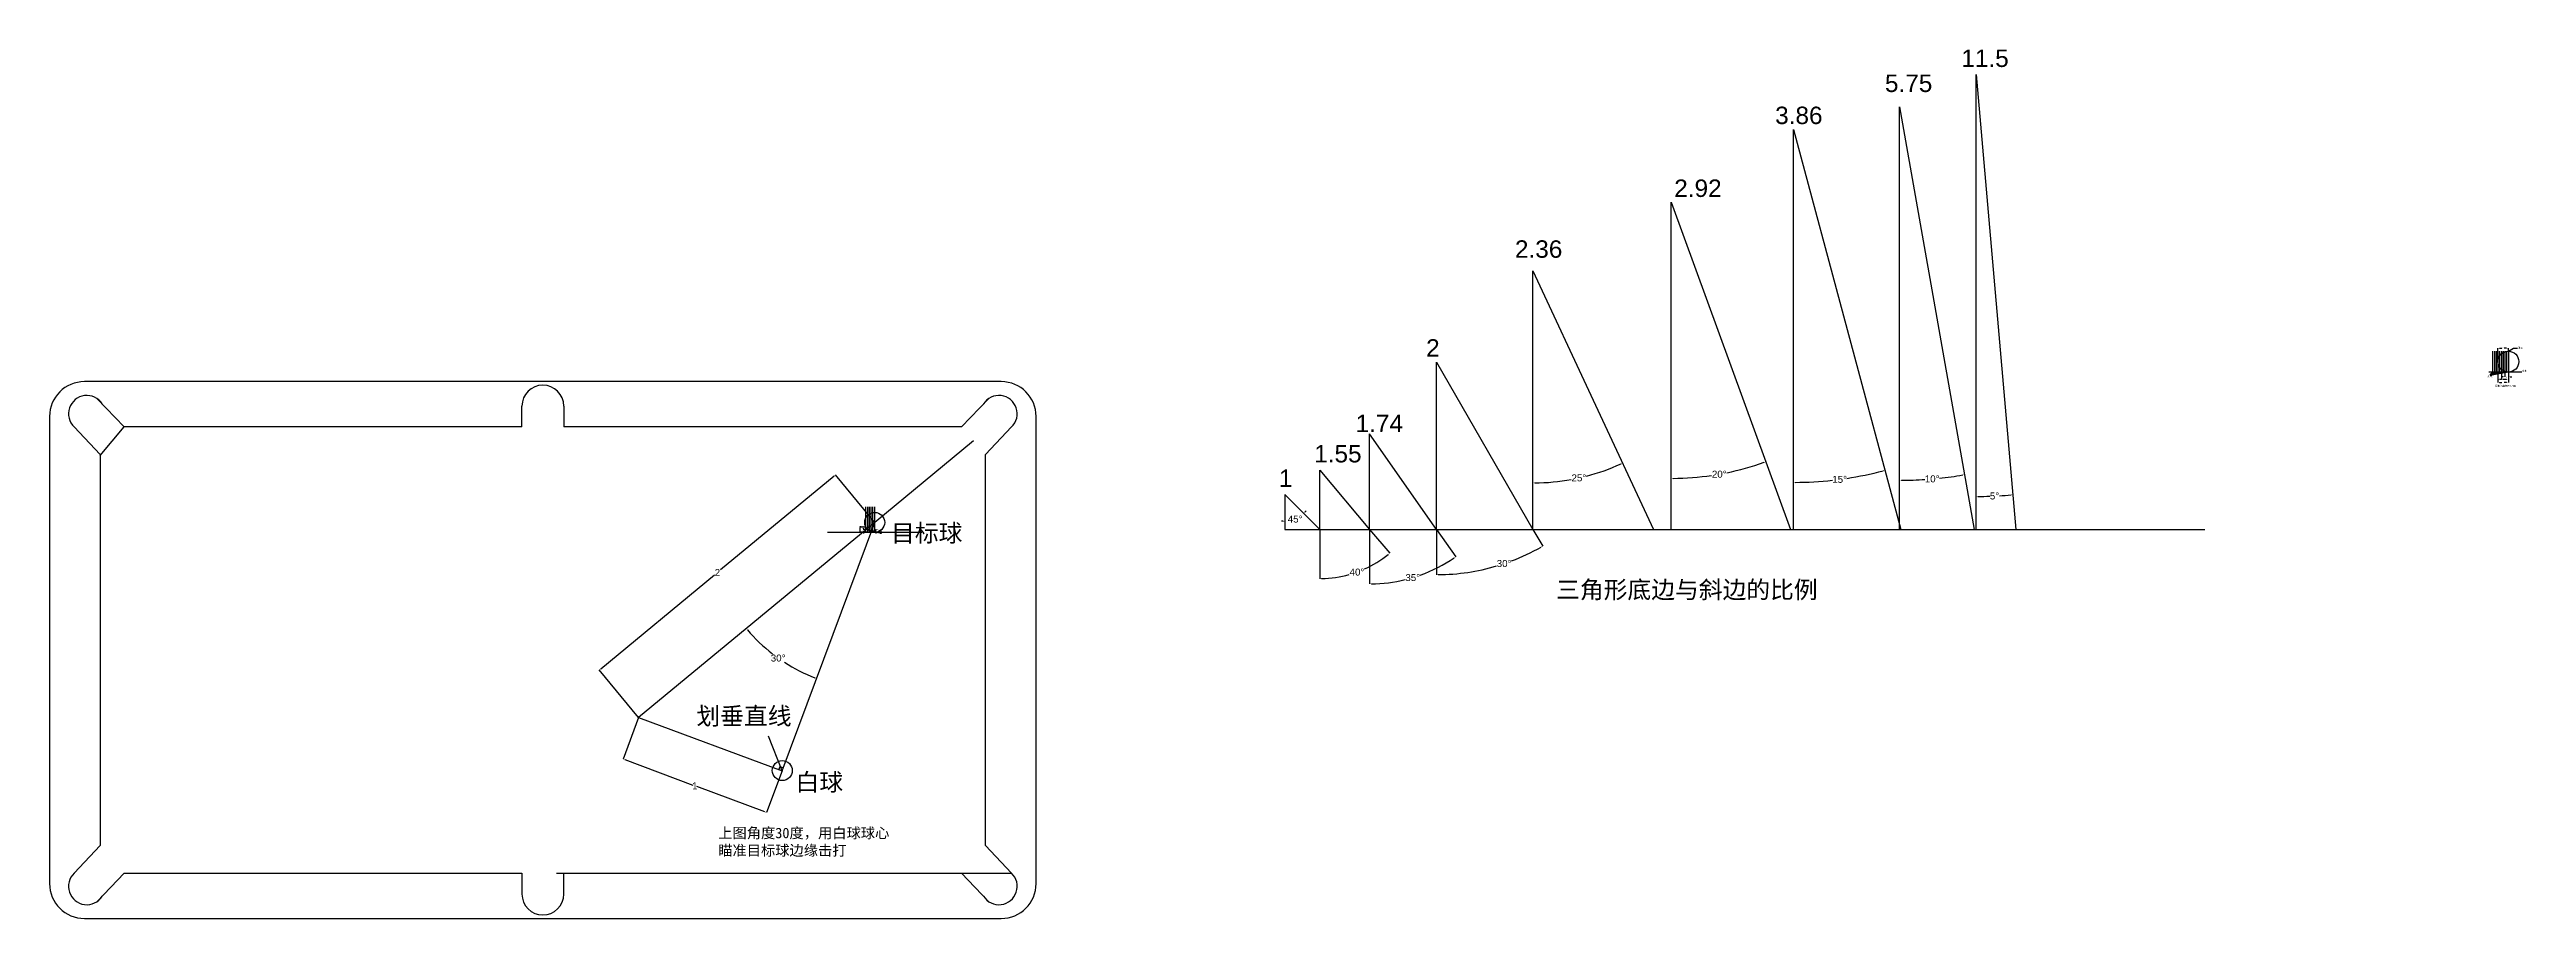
# Model space of a CAD drawing. Header units: inches. Extents: x -169 to 6936, y 782 to 3274.
import ezdxf

# ---------------------------------------------------------------- set-up
doc = ezdxf.new("R2010")
doc.units = ezdxf.units.IN
doc.header["$LTSCALE"] = 50
doc.header["$MEASUREMENT"] = 0
doc.layers.add('图层7', color=10, linetype='Continuous')
doc.styles.get("Standard").update_dxf_attribs({"font": 'arial.ttf'})
doc.dimstyles.new('1', dxfattribs={"dimtxt": 3, "dimasz": 2, "dimexe": 1, "dimexo": 0.0625, "dimgap": 2, "dimtad": 0, "dimtih": 1, "dimtoh": 1, "dimdec": 4, "dimzin": 0, "dimdsep": 46, "dimtxsty": 'Standard', "dimcen": 0.09, "dimadec": 0, "dimazin": 0, "dimtfac": 1, "dimtdec": 4, "dimtofl": 0, "dimtmove": 0, "dimatfit": 3, "dimfxl": 1, "dimtolj": 1, "dimtzin": 0, "dimarcsym": 0})
doc.dimstyles.get("Standard").update_dxf_attribs({"dimtxt": 20, "dimasz": 5, "dimexe": 0.18, "dimexo": 0.0625, "dimgap": 2, "dimtad": 0, "dimtih": 1, "dimtoh": 1, "dimdec": 4, "dimzin": 0, "dimdsep": 46, "dimtxsty": 'Standard', "dimcen": 0.09, "dimadec": 0, "dimazin": 0, "dimtfac": 1, "dimtdec": 4, "dimtofl": 0, "dimtmove": 0, "dimatfit": 3, "dimfxl": 1, "dimtolj": 1, "dimtzin": 0, "dimarcsym": 0})

# ---------------------------------------------------------------- blocks, each defined once
blk = doc.blocks.new('*D1')
at = {"color": 0, "lineweight": -2, "transparency": 16777216}
for start, end in [(262.49406, 266.24703), (318.75297, 322.50594)]:
    blk.add_arc((3374.5, 1997.9), 76.3, start, end, dxfattribs=at)
at = {"color": 0, "transparency": 16777216}
for points in [[(3369.5, 1922.5), (3369.5, 1920.8), (3374.5, 1921.5)], [(3432.5, 1946.9), (3431.3, 1948.1), (3428.5, 1943.9)]]:
    blk.add_solid(points, dxfattribs=at)
at = {"layer": 'Defpoints', "color": 0, "transparency": 16777216}
for p in [(3374.5, 1997.9), (3374.5, 1997.9), (3394.2, 1924.1), (3374.5, 1897.9), (3474.5, 1897.9)]:
    blk.add_point(p, dxfattribs=at)
at = {"color": 0, "transparency": 16777216, "insert": (3403.7, 1927.3), "char_height": 20, "attachment_point": 5}
blk.add_mtext('\\A1;45°', dxfattribs=at)
blk = doc.blocks.new('*D2')
at = {"color": 0, "lineweight": -2, "transparency": 16777216}
for p, q in [((3617.4, 1897.8), (3617.4, 1741.2)), ((3809.1, 1897.8), (3864.3, 1819))]:
    blk.add_line(p, q, dxfattribs=at)
for start, end in [(289.73391, 304.33414), (270.66586, 283.72083)]:
    blk.add_arc((3617.4, 2171.6), 430.2, start, end, dxfattribs=at)
at = {"color": 0, "transparency": 16777216}
for points in [[(3859.6, 1817), (3860.5, 1815.6), (3864.2, 1819.2)], [(3622.4, 1740.6), (3622.4, 1742.2), (3617.4, 1741.4)]]:
    blk.add_solid(points, dxfattribs=at)
at = {"layer": 'Defpoints', "color": 0, "transparency": 16777216}
for p in [(3617.4, 2171.6), (3617.4, 2171.6), (3617.4, 1897.9), (3809.1, 1897.9), (3787.8, 1776.6)]:
    blk.add_point(p, dxfattribs=at)
at = {"color": 0, "transparency": 16777216, "insert": (3741.1, 1759.5), "char_height": 20, "attachment_point": 5}
blk.add_mtext('\\A1;35°', dxfattribs=at)
blk = doc.blocks.new('*D3')
at = {"color": 0, "lineweight": -2, "transparency": 16777216}
for p, q in [((3474.5, 1897.8), (3474.5, 1756.3)), ((3617.4, 1897.8), (3675, 1829.3))]:
    blk.add_line(p, q, dxfattribs=at)
for start, end in [(294.37232, 309.08093), (270.91907, 285.74616)]:
    blk.add_arc((3474.5, 2068.2), 311.7, start, end, dxfattribs=at)
at = {"color": 0, "transparency": 16777216}
for points in [[(3670.5, 1826.9), (3671.5, 1825.6), (3674.8, 1829.4)], [(3479.5, 1755.7), (3479.5, 1757.4), (3474.5, 1756.5)]]:
    blk.add_solid(points, dxfattribs=at)
at = {"layer": 'Defpoints', "color": 0, "transparency": 16777216}
for p in [(3474.5, 2068.2), (3474.5, 2068.2), (3474.5, 1897.9), (3617.4, 1897.9), (3546.4, 1764.9)]:
    blk.add_point(p, dxfattribs=at)
at = {"color": 0, "transparency": 16777216, "insert": (3581.1, 1775.3), "char_height": 20, "attachment_point": 5}
blk.add_mtext('\\A1;40°', dxfattribs=at)
blk = doc.blocks.new('*D4')
at = {"color": 0, "lineweight": -2, "transparency": 16777216}
for p, q in [((3809.1, 1897.8), (3809.1, 1767.9)), ((4085.9, 1897.8), (4113.8, 1849.5))]:
    blk.add_line(p, q, dxfattribs=at)
for start, end in [(290.72953, 299.52971), (270.47029, 286.43948)]:
    blk.add_arc((3809.1, 2377.2), 609.2, start, end, dxfattribs=at)
at = {"color": 0, "transparency": 16777216}
for points in [[(4108.9, 1847.9), (4109.7, 1846.5), (4113.7, 1849.7)], [(3814.1, 1767.3), (3814.1, 1768.9), (3809.1, 1768.1)]]:
    blk.add_solid(points, dxfattribs=at)
at = {"layer": 'Defpoints', "color": 0, "transparency": 16777216}
for p in [(3809.1, 2377.2), (3809.1, 2377.2), (3809.1, 1897.9), (4085.9, 1897.9), (3914.9, 1777.3)]:
    blk.add_point(p, dxfattribs=at)
at = {"color": 0, "transparency": 16777216, "insert": (4003.1, 1799.8), "char_height": 20, "attachment_point": 5}
blk.add_mtext('\\A1;30°', dxfattribs=at)
blk = doc.blocks.new('*D5')
at = {"color": 0, "lineweight": -2, "transparency": 16777216}
for start, end in [(284.61024, 294.52926), (270.47074, 280.40686)]:
    blk.add_arc((4085.9, 2639.7), 608.6, start, end, dxfattribs=at)
at = {"color": 0, "transparency": 16777216}
for points in [[(4338.2, 2086.8), (4338.9, 2085.3), (4343.1, 2088.1)], [(4090.9, 2030.3), (4090.9, 2032), (4085.9, 2031.1)]]:
    blk.add_solid(points, dxfattribs=at)
at = {"layer": 'Defpoints', "color": 0, "transparency": 16777216}
for p in [(4085.9, 2639.7), (4085.9, 2639.7), (4174.1, 2037.5), (4085.9, 1897.9), (4431.8, 1897.9)]:
    blk.add_point(p, dxfattribs=at)
at = {"color": 0, "transparency": 16777216, "insert": (4217.6, 2045.5), "char_height": 20, "attachment_point": 5}
blk.add_mtext('\\A1;25°', dxfattribs=at)
blk = doc.blocks.new('*D6')
at = {"color": 0, "lineweight": -2, "transparency": 16777216}
for start, end in [(281.60471, 289.63829), (270.36171, 278.40317)]:
    blk.add_arc((4482.7, 2836.2), 792, start, end, dxfattribs=at)
at = {"color": 0, "transparency": 16777216}
for points in [[(4748.6, 2091.1), (4749.2, 2089.5), (4753.6, 2092)], [(4487.7, 2043.4), (4487.7, 2045.1), (4482.7, 2044.2)]]:
    blk.add_solid(points, dxfattribs=at)
at = {"layer": 'Defpoints', "color": 0, "transparency": 16777216}
for p in [(4482.7, 2836.2), (4482.7, 2836.2), (4574.7, 2049.6), (4482.7, 1897.9), (4824.3, 1897.9)]:
    blk.add_point(p, dxfattribs=at)
at = {"color": 0, "transparency": 16777216, "insert": (4620.3, 2056.2), "char_height": 20, "attachment_point": 5}
blk.add_mtext('\\A1;20°', dxfattribs=at)
blk = doc.blocks.new('*D7')
at = {"color": 0, "lineweight": -2, "transparency": 16777216}
for start, end in [(278.68171, 284.71709), (270.28291, 276.32149)]:
    blk.add_arc((4833.3, 3045.3), 1012.6, start, end, dxfattribs=at)
at = {"color": 0, "transparency": 16777216}
for points in [[(5090.3, 2066.7), (5090.7, 2065.1), (5095.4, 2067.2)], [(4838.3, 2031.8), (4838.3, 2033.5), (4833.3, 2032.6)]]:
    blk.add_solid(points, dxfattribs=at)
at = {"layer": 'Defpoints', "color": 0, "transparency": 16777216}
for p in [(4833.3, 3045.3), (4833.3, 3045.3), (4921.5, 2036.5), (4833.3, 1897.9), (5140.7, 1897.9)]:
    blk.add_point(p, dxfattribs=at)
at = {"color": 0, "transparency": 16777216, "insert": (4965.5, 2041.3), "char_height": 20, "attachment_point": 5}
blk.add_mtext('\\A1;15°', dxfattribs=at)
blk = doc.blocks.new('*D8')
at = {"color": 0, "lineweight": -2, "transparency": 16777216}
for start, end in [(270.26743, 273.89075), (276.11114, 279.73257)]:
    blk.add_arc((5137.6, 3109.8), 1071.2, start, end, dxfattribs=at)
at = {"color": 0, "transparency": 16777216}
for points in [[(5142.6, 2037.8), (5142.6, 2039.4), (5137.6, 2038.6)], [(5318.5, 2054.8), (5318.8, 2053.2), (5323.6, 2054.9)]]:
    blk.add_solid(points, dxfattribs=at)
at = {"layer": 'Defpoints', "color": 0, "transparency": 16777216}
for p in [(5137.6, 3109.8), (5137.6, 3109.8), (5199.9, 2040.4), (5137.6, 1897.9), (5351.3, 1897.9)]:
    blk.add_point(p, dxfattribs=at)
at = {"color": 0, "transparency": 16777216, "insert": (5230.9, 2042.7), "char_height": 20, "attachment_point": 5}
blk.add_mtext('\\A1;10°', dxfattribs=at)
blk = doc.blocks.new('*D9')
at = {"color": 0, "lineweight": -2, "transparency": 16777216}
for start, end in [(270.23662, 271.84414), (273.15618, 274.76338)]:
    blk.add_arc((5357, 3203.1), 1210.7, start, end, dxfattribs=at)
at = {"color": 0, "transparency": 16777216}
for points in [[(5362, 1991.6), (5362, 1993.3), (5357, 1992.5)], [(5457.4, 1997.5), (5457.6, 1995.8), (5462.5, 1997.1)]]:
    blk.add_solid(points, dxfattribs=at)
at = {"layer": 'Defpoints', "color": 0, "transparency": 16777216}
for p in [(5357, 3203.1), (5357, 3203.1), (5392.2, 1993), (5357, 1897.9), (5471.2, 1897.9)]:
    blk.add_point(p, dxfattribs=at)
at = {"color": 0, "transparency": 16777216, "insert": (5409.8, 1993.6), "char_height": 20, "attachment_point": 5}
blk.add_mtext('\\A1;5°', dxfattribs=at)
blk = doc.blocks.new('*D15')
at = {"color": 0, "lineweight": -2, "ltscale": 51, "transparency": 16777216}
for p, q in [((6853.7, 2379.1), (6853.7, 2418)), ((6858.7, 2417.8), (6865.2, 2417.8)), ((6878.7, 2417.8), (6872.1, 2417.8)), ((6883.7, 2409.1), (6883.7, 2418))]:
    blk.add_line(p, q, dxfattribs=at)
at = {"color": 0, "ltscale": 51, "transparency": 16777216}
for points in [[(6858.7, 2418.7), (6858.7, 2417), (6853.7, 2417.8)], [(6878.7, 2418.7), (6878.7, 2417), (6883.7, 2417.8)]]:
    blk.add_solid(points, dxfattribs=at)
at = {"layer": 'Defpoints', "color": 0, "ltscale": 51, "transparency": 16777216}
for p in [(6883.7, 2417.8), (6853.7, 2379), (6883.7, 2409)]:
    blk.add_point(p, dxfattribs=at)
at = {"color": 0, "ltscale": 51, "transparency": 16777216, "insert": (6868.7, 2417.8), "char_height": 20, "width": 14.284, "attachment_point": 5}
blk.add_mtext('\\A1;{\\H0.1x;30}', dxfattribs=at)
blk = doc.blocks.new('*D16')
at = {"color": 0, "lineweight": -2, "ltscale": 51, "transparency": 16777216}
for p, q in [((6873.7, 2349), (6873.7, 2335.3)), ((6883.7, 2349), (6883.7, 2335.3)), ((6868.7, 2335.5), (6863.7, 2335.5)), ((6888.7, 2335.5), (6893.7, 2335.5))]:
    blk.add_line(p, q, dxfattribs=at)
at = {"color": 0, "ltscale": 51, "transparency": 16777216}
for points in [[(6868.7, 2336.4), (6868.7, 2334.7), (6873.7, 2335.5)], [(6888.7, 2336.4), (6888.7, 2334.7), (6883.7, 2335.5)]]:
    blk.add_solid(points, dxfattribs=at)
at = {"layer": 'Defpoints', "color": 0, "ltscale": 51, "transparency": 16777216}
for p in [(6873.7, 2349), (6883.7, 2349), (6873.7, 2335.5)]:
    blk.add_point(p, dxfattribs=at)
at = {"color": 0, "ltscale": 51, "transparency": 16777216, "insert": (6878.7, 2335.5), "char_height": 20, "width": 53.344, "attachment_point": 5}
blk.add_mtext('\\A1;{\\H0.1x;10}', dxfattribs=at)
blk = doc.blocks.new('*D17')
at = {"color": 0, "lineweight": -2, "ltscale": 51, "transparency": 16777216}
for p, q in [((6863.7, 2349), (6863.7, 2328.1)), ((6883.7, 2349), (6883.7, 2328.1)), ((6863.7, 2328.3), (6858.7, 2328.3)), ((6878.7, 2328.3), (6868.7, 2328.3))]:
    blk.add_line(p, q, dxfattribs=at)
at = {"color": 0, "ltscale": 51, "transparency": 16777216}
for points in [[(6868.7, 2329.1), (6868.7, 2327.5), (6863.7, 2328.3)], [(6878.7, 2329.1), (6878.7, 2327.5), (6883.7, 2328.3)]]:
    blk.add_solid(points, dxfattribs=at)
at = {"layer": 'Defpoints', "color": 0, "ltscale": 51, "transparency": 16777216}
for p in [(6863.7, 2349), (6883.7, 2349), (6863.7, 2328.3)]:
    blk.add_point(p, dxfattribs=at)
at = {"color": 0, "ltscale": 51, "transparency": 16777216, "insert": (6855.2, 2328.3), "char_height": 20, "attachment_point": 5}
blk.add_mtext('\\A1;{\\H0.1x;20}', dxfattribs=at)
blk = doc.blocks.new('*D18')
at = {"color": 0, "lineweight": -2, "ltscale": 51, "transparency": 16777216}
for p, q in [((6853.7, 2349), (6853.7, 2319.6)), ((6883.7, 2349), (6883.7, 2319.6)), ((6858.7, 2319.7), (6865.2, 2319.7)), ((6878.7, 2319.7), (6872.1, 2319.7))]:
    blk.add_line(p, q, dxfattribs=at)
at = {"color": 0, "ltscale": 51, "transparency": 16777216}
for points in [[(6858.7, 2320.6), (6858.7, 2318.9), (6853.7, 2319.7)], [(6878.7, 2320.6), (6878.7, 2318.9), (6883.7, 2319.7)]]:
    blk.add_solid(points, dxfattribs=at)
at = {"layer": 'Defpoints', "color": 0, "ltscale": 51, "transparency": 16777216}
for p in [(6853.7, 2349), (6883.7, 2349), (6853.7, 2319.7)]:
    blk.add_point(p, dxfattribs=at)
at = {"color": 0, "ltscale": 51, "transparency": 16777216, "insert": (6868.7, 2319.7), "char_height": 20, "width": 71.419, "attachment_point": 5}
blk.add_mtext('\\A1;{\\H0.1x;30}', dxfattribs=at)
blk = doc.blocks.new('*D20')
at = {"color": 0, "lineweight": -2, "ltscale": 51, "transparency": 16777216}
for p, q in [((1520.3, 1358.2), (1475.9, 1238.9)), ((1480.6, 1237.3), (1676.1, 1164.5)), ((1883, 1087.4), (1687.5, 1160.2)), ((1932.1, 1204.8), (1887.6, 1085.5))]:
    blk.add_line(p, q, dxfattribs=at)
at = {"color": 0, "ltscale": 51, "transparency": 16777216}
for points in [[(1480.9, 1238.1), (1480.3, 1236.5), (1475.9, 1239)], [(1883.3, 1088.2), (1882.7, 1086.6), (1887.7, 1085.6)]]:
    blk.add_solid(points, dxfattribs=at)
at = {"layer": 'Defpoints', "color": 0, "ltscale": 51, "transparency": 16777216}
for p in [(1520.4, 1358.3), (1932.1, 1204.9), (1887.7, 1085.6)]:
    blk.add_point(p, dxfattribs=at)
at = {"color": 0, "ltscale": 51, "transparency": 16777216, "insert": (1681.8, 1162.3), "char_height": 20, "attachment_point": 5}
blk.add_mtext('\\A1;1', dxfattribs=at)
blk = doc.blocks.new('*D21')
at = {"color": 0, "lineweight": -2, "ltscale": 51, "transparency": 16777216}
for p, q in [((2081.5, 2050.9), (1755.3, 1781.4)), ((2197.8, 1918.1), (2085.2, 2054.3)), ((1411.8, 1497.6), (1738, 1767.1)), ((1520.3, 1358.3), (1407.8, 1494.5))]:
    blk.add_line(p, q, dxfattribs=at)
at = {"color": 0, "ltscale": 51, "transparency": 16777216}
for points in [[(2081, 2051.6), (2082, 2050.3), (2085.3, 2054.1)], [(1411.2, 1498.2), (1412.3, 1496.9), (1407.9, 1494.4)]]:
    blk.add_solid(points, dxfattribs=at)
at = {"layer": 'Defpoints', "color": 0, "ltscale": 51, "transparency": 16777216}
for p in [(2085.3, 2054.1), (2197.8, 1918), (1520.4, 1358.3)]:
    blk.add_point(p, dxfattribs=at)
at = {"color": 0, "ltscale": 51, "transparency": 16777216, "insert": (1746.6, 1774.3), "char_height": 20, "attachment_point": 5}
blk.add_mtext('\\A1;2', dxfattribs=at)
blk = doc.blocks.new('*D22')
at = {"color": 0, "lineweight": -2, "ltscale": 51, "transparency": 16777216}
for start, end in [(220.16549, 232.11203), (237.17748, 248.9664)]:
    blk.add_arc((2197.8, 1918), 477.8, start, end, dxfattribs=at)
at = {"color": 0, "ltscale": 51, "transparency": 16777216}
for points in [[(1832, 1609.3), (1833.3, 1610.4), (1829.4, 1613.7)], [(2026.6, 1472.8), (2026, 1471.3), (2031, 1470.3)]]:
    blk.add_solid(points, dxfattribs=at)
at = {"layer": 'Defpoints', "color": 0, "ltscale": 51, "transparency": 16777216}
for p in [(2197.8, 1918), (2197.8, 1918), (1887.9, 1554.3), (1520.4, 1358.3), (1932.1, 1204.9)]:
    blk.add_point(p, dxfattribs=at)
at = {"color": 0, "ltscale": 51, "transparency": 16777216, "insert": (1920.8, 1528.7), "char_height": 20, "attachment_point": 5}
blk.add_mtext('\\A1;30°', dxfattribs=at)
blk = doc.blocks.new('*D24')
at = {"layer": 'Defpoints', "color": 0, "ltscale": 51, "transparency": 16777216}
for p in [(2182.8, 1893.7), (2182.8, 1889.9), (2201.2, 1893.7)]:
    blk.add_point(p, dxfattribs=at)
at = {"layer": '图层7', "color": 0, "lineweight": -2, "ltscale": 51, "transparency": 16777216}
for p, q in [((2182.9, 1893.7), (2202.2, 1893.7)), ((2182.9, 1889.9), (2202.2, 1889.9)), ((2201.2, 1895.7), (2201.2, 1897.7)), ((2201.2, 1897.7), (2203.2, 1897.7)), ((2201.2, 1887.9), (2201.2, 1885.9))]:
    blk.add_line(p, q, dxfattribs=at)
at = {"layer": '图层7', "color": 0, "ltscale": 51, "transparency": 16777216}
for points in [[(2200.8, 1895.7), (2201.5, 1895.7), (2201.2, 1893.7)], [(2200.8, 1887.9), (2201.5, 1887.9), (2201.2, 1889.9)]]:
    blk.add_solid(points, dxfattribs=at)
at = {"layer": '图层7', "color": 0, "ltscale": 51, "transparency": 16777216, "insert": (2207.9, 1897.7), "char_height": 3, "attachment_point": 5}
blk.add_mtext('\\A1;3.8', dxfattribs=at)
blk = doc.blocks.new('*D25')
at = {"layer": 'Defpoints', "color": 0, "ltscale": 51, "transparency": 16777216}
for p in [(2165.3, 1897.6), (2177.8, 1897.6), (2177.8, 1889.9)]:
    blk.add_point(p, dxfattribs=at)
at = {"layer": '图层7', "color": 0, "lineweight": -2, "ltscale": 51, "transparency": 16777216}
for p, q in [((2177.7, 1897.6), (2164.3, 1897.6)), ((2177.7, 1889.9), (2164.3, 1889.9)), ((2165.3, 1899.6), (2165.3, 1901.6)), ((2165.3, 1887.9), (2165.3, 1885.9))]:
    blk.add_line(p, q, dxfattribs=at)
at = {"layer": '图层7', "color": 0, "ltscale": 51, "transparency": 16777216}
for points in [[(2165, 1899.6), (2165.6, 1899.6), (2165.3, 1897.6)], [(2165, 1887.9), (2165.6, 1887.9), (2165.3, 1889.9)]]:
    blk.add_solid(points, dxfattribs=at)
at = {"layer": '图层7', "color": 0, "ltscale": 51, "transparency": 16777216, "insert": (2165.3, 1893.7), "char_height": 3, "attachment_point": 5}
blk.add_mtext('\\A1;7.7', dxfattribs=at)
blk = doc.blocks.new('*D26')
at = {"layer": 'Defpoints', "color": 0, "ltscale": 51, "transparency": 16777216}
for p in [(2156.4, 1904.1), (2172.8, 1904.1), (2172.8, 1889.9)]:
    blk.add_point(p, dxfattribs=at)
at = {"layer": '图层7', "color": 0, "lineweight": -2, "ltscale": 51, "transparency": 16777216}
for p, q in [((2172.7, 1904.1), (2155.4, 1904.1)), ((2172.7, 1889.9), (2155.4, 1889.9)), ((2156.4, 1904.1), (2156.4, 1906.1)), ((2156.4, 1906.1), (2158.4, 1906.1)), ((2156.4, 1891.9), (2156.4, 1902.1))]:
    blk.add_line(p, q, dxfattribs=at)
at = {"layer": '图层7', "color": 0, "ltscale": 51, "transparency": 16777216}
for points in [[(2156.1, 1902.1), (2156.8, 1902.1), (2156.4, 1904.1)], [(2156.1, 1891.9), (2156.8, 1891.9), (2156.4, 1889.9)]]:
    blk.add_solid(points, dxfattribs=at)
at = {"layer": '图层7', "color": 0, "ltscale": 51, "transparency": 16777216, "insert": (2164.2, 1906.1), "char_height": 3, "attachment_point": 5}
blk.add_mtext('\\A1;14.3', dxfattribs=at)
blk = doc.blocks.new('*D27')
at = {"layer": 'Defpoints', "color": 0, "ltscale": 51, "transparency": 16777216}
for p in [(2187.8, 1891.2), (2197.8, 1889.9), (2215.9, 1889.9)]:
    blk.add_point(p, dxfattribs=at)
at = {"layer": '图层7', "color": 0, "lineweight": -2, "ltscale": 51, "transparency": 16777216}
for p, q in [((2187.9, 1891.2), (2216.9, 1891.2)), ((2197.9, 1889.9), (2216.9, 1889.9)), ((2215.9, 1885.9), (2213.9, 1885.9)), ((2215.9, 1893.2), (2215.9, 1895.2)), ((2215.9, 1887.9), (2215.9, 1885.9))]:
    blk.add_line(p, q, dxfattribs=at)
at = {"layer": '图层7', "color": 0, "ltscale": 51, "transparency": 16777216}
for points in [[(2215.6, 1893.2), (2216.2, 1893.2), (2215.9, 1891.2)], [(2215.6, 1887.9), (2216.2, 1887.9), (2215.9, 1889.9)]]:
    blk.add_solid(points, dxfattribs=at)
at = {"layer": '图层7', "color": 0, "ltscale": 51, "transparency": 16777216, "insert": (2208.2, 1885.9), "char_height": 3, "attachment_point": 5}
blk.add_mtext('\\A1;1.36', dxfattribs=at)

msp = doc.modelspace()

# ---------------------------------------------------------------- linework, layer by layer
for p, q in [((5356.98268, 1897.85174), (5356.98268, 3203.14891)), ((5356.98268, 3203.14891), (5471.18139, 1897.85174)), ((5137.57065, 1897.85174), (5137.57065, 3109.84454)), ((5137.57065, 3109.84454), (5351.27769, 1897.85174)), ((4833.2817, 1897.85174), (4833.2817, 3045.2639)), ((4833.2817, 3045.2639), (5140.72987, 1897.85174)), ((4482.72935, 1897.85174), (4482.72935, 2836.21412)), ((4482.72935, 2836.21412), (4824.26533, 1897.85174)), ((4085.86952, 1897.85174), (4085.86952, 2639.69381)), ((4085.86952, 2639.69381), (4431.79615, 1897.85174)), ((3809.09024, 1897.85174), (3809.09024, 2377.24751)), ((3809.09024, 2377.24751), (4085.86952, 1897.85174)), ((2560.92132, 2321.68483), (-69.07868, 2321.68483)), ((-169.07868, 2221.68483), (-169.07868, 881.68483)), ((-32.12923, 2272.65827), (45.43434, 2191.68483)), ((1185.92132, 2191.68483), (1185.92132, 2251.68483)), ((1305.92132, 2251.68483), (1305.92132, 2191.68483)), ((2523.97187, 2272.65827), (2446.4083, 2191.68483)), ((2660.92132, 881.68483), (2660.92132, 2221.68483)), ((-98.48735, 2191.68483), (-24.07868, 2112.67657)), ((-23.71336, 2109.6867), (45.43434, 2191.68483)), ((1185.92132, 2191.68483), (45.43434, 2191.68483)), ((2446.4083, 2191.68483), (1305.92132, 2191.68483)), ((2590.32999, 2191.68483), (2515.92132, 2112.67657)), ((3617.40207, 1897.85174), (3617.40207, 2171.61082)), ((3809.09024, 1897.85174), (3617.40207, 2171.61082)), ((-24.07868, 2112.67657), (-24.07868, 990.69309)), ((2515.92132, 990.69309), (2515.92132, 2112.67657)), ((3474.47479, 1897.85174), (3474.47479, 2068.18584)), ((3474.47479, 2068.18584), (3617.40207, 1897.85174)), ((3374.47479, 1997.85174), (3374.47479, 1897.85174)), ((3474.47479, 1897.85174), (3374.47479, 1997.85174)), ((3374.47479, 1997.85174), (3374.47479, 1897.85174)), ((3374.47479, 1897.85174), (3474.47479, 1897.85174)), ((3474.47479, 1897.85174), (6012.82546, 1897.85174)), ((-98.48735, 911.68483), (-24.07868, 990.69309)), ((2590.32999, 911.68483), (2515.92132, 990.69309)), ((-32.12923, 830.71139), (45.43434, 911.68483)), ((45.43434, 911.68483), (1185.92132, 911.68483)), ((1185.92132, 911.68483), (1185.92132, 851.68483)), ((1285.16534, 911.68483), (2590.32999, 911.68483)), ((1305.92132, 851.68483), (1305.92132, 911.68483)), ((2523.97187, 830.71139), (2446.4083, 911.68483)), ((-69.07868, 781.68483), (2560.92132, 781.68483))]:
    msp.add_line(p, q)
at = {"ltscale": 51}
for p, q in [((6883.65193, 2409.04804), (6898.0683, 2417.50507)), ((6898.0683, 2417.50507), (6910.09692, 2417.50507)), ((6922.33786, 2349.04804), (6827.31663, 2349.04804)), ((6831.67951, 2339.83528), (6838.65193, 2349.04804)), ((6831.67951, 2339.83528), (6848.65193, 2349.04804)), ((6831.67951, 2339.83528), (6858.65193, 2349.04804)), ((6831.67951, 2339.83528), (6868.65193, 2349.04804)), ((6831.67951, 2339.83528), (6878.65193, 2349.04804)), ((6831.67951, 2339.83528), (6843.65193, 2349.04804)), ((6853.65193, 2349.04804), (6831.67951, 2339.83528)), ((6863.65193, 2349.04804), (6831.67951, 2339.83528)), ((6873.65193, 2349.04804), (6831.67951, 2339.83528)), ((6838.65193, 2409.04804), (6838.65193, 2349.04804)), ((6843.65193, 2409.04804), (6843.65193, 2349.04804)), ((6848.65193, 2409.04804), (6848.65193, 2349.04804)), ((6853.65193, 2409.04804), (6853.65193, 2349.04804)), ((6858.65193, 2409.04804), (6858.65193, 2349.04804)), ((6863.65193, 2409.04804), (6863.65193, 2349.04804)), ((6868.65193, 2409.04804), (6868.65193, 2349.04804)), ((6873.65193, 2409.04804), (6873.65193, 2349.04804)), ((6878.65193, 2409.04804), (6878.65193, 2349.04804)), ((6883.65193, 2409.04804), (6883.65193, 2349.04804)), ((2481.16481, 2152.1807), (2197.79007, 1918.03627)), ((2172.79007, 1889.43627), (2172.79007, 1962.38024)), ((2177.79007, 1889.43627), (2177.79007, 1962.38024)), ((2182.79007, 1889.43627), (2182.79007, 1962.38024)), ((2187.79007, 1889.43627), (2187.79007, 1962.38024)), ((2192.79007, 1889.43627), (2192.79007, 1962.38024)), ((2197.79007, 1889.43627), (2197.79007, 1962.38024)), ((2197.79007, 1918.03627), (1520.3618, 1358.29669)), ((1932.09321, 1204.89654), (2197.79007, 1918.03627)), ((2062.37201, 1889.87672), (2333.20813, 1889.87672)), ((1520.3618, 1358.29669), (1932.09321, 1204.89654)), ((1932.09321, 1204.89654), (1892.93538, 1305.07165)), ((1922.72247, 1208.38783), (1926.21376, 1217.75858)), ((1926.21376, 1217.75858), (1935.58451, 1214.26729))]:
    msp.add_line(p, q, dxfattribs=at)
msp.add_circle((6883.65193, 2379.04804), 30, dxfattribs=at)
for centre in [(2197.79007, 1918.03627), (1932.73625, 1205.95474)]:
    msp.add_circle(centre, 28.6)
for centre, radius, start, end in [((-69.07868, 2221.68483), 100, 90, 180), ((-62.19274, 2229.61834), 52.5, 32.470108385, 226.264834784), ((1245.92132, 2251.68483), 60, 0, 180), ((2554.03538, 2229.61834), 52.5, 313.735165216, 147.529891615), ((2560.92132, 2221.68483), 100, 0, 90), ((-69.07868, 881.68483), 100, 180, 270), ((-62.19274, 873.75132), 52.5, 133.735165216, 327.529891615), ((2554.03538, 873.75132), 52.5, 212.470108385, 46.264834784), ((2560.92132, 881.68483), 100, 270, 0), ((1245.92132, 851.68483), 60, 180, 0)]:
    msp.add_arc(centre, radius, start, end)

# ---------------------------------------------------------------- texts
at = {"char_height": 50, "attachment_point": 1}
for s, insert in [('11.5', (5314.64742, 3274.46146)), ('5.75', (5095.53534, 3202.6168)), ('3.86', (4780.56177, 3110.62778)), ('2.92', (4491.11204, 2901.57799)), ('2.36', (4034.21132, 2727.07356)), ('2', (3779.48519, 2443.4596)), ('1.74', (3577.11232, 2226.80363)), ('1.55', (3458.42214, 2139.93787)), ('1', (3356.98513, 2069.72473))]:
    msp.add_mtext_dynamic_manual_height_columns(s, width=64.5187859, gutter_width=1, heights=[0], dxfattribs=dict(at, insert=insert))
at = {"ltscale": 51, "attachment_point": 1}
for s, width, insert, char_height in [('{\\fSimSun|b0|i0|c134|p2;球心}', 101.4477039, (6911.02222, 2421.26746), 5), ('{\\fSimSun|b0|i0|c134|p2;台面}', 101.4477039, (6922.33786, 2355.69608), 5), ('{\\fSimSun|b0|i0|c134|p2;打点}', 101.4477039, (6824.04601, 2339.66796), 5), ('{\\fSimSun|b0|i0|c134|p2;轻推角度加大}2-3{\\fSimSun|b0|i0|c134|p2;度}', 101.4477039, (6846.00765, 2312.08521), 5), ('{\\fSimSun|b0|i0|c134|p2;目标球}', 232.5934023, (2244.73363, 1912.36322), 50), ('25', 5.1119134, (2171.90097, 1912.37889), 3), ('20', 5.1119134, (2177.01289, 1908.60623), 3), ('15', 5.1119134, (2181.73157, 1906.8771), 3), ('10', 5.1119134, (2186.60754, 1902.94726), 3), ('5', 5.1119134, (2191.65577, 1899.10369), 3), ('{\\fSimSun|b0|i0|c134|p2;三角形底边与斜边的比例}', 899.1370794, (4152.29382, 1749.91341), 50), ('{\\fSimSun|b0|i0|c134|p2;划垂直线}', 357.2181717, (1686.51317, 1387.50182), 50), ('{\\fSimSun|b0|i0|c134|p2;白球}', 232.5934023, (1970.89935, 1197.91832), 50), ('{\\fSimSun|b0|i0|c134|p2;上图角度30度，用白球球心瞄准目标球边缘击打}', 515.6703485, (1748.85531, 1041.98215), 30)]:
    msp.add_mtext_dynamic_manual_height_columns(s, width=width, gutter_width=1, heights=[0], dxfattribs=dict(at, insert=insert, char_height=char_height))

# ---------------------------------------------------------------- dimensions: what is measured, and where the dimension line sits
for base, line1, line2, picture, middle in [((5392.19533, 1992.9687), ((5356.98268, 3203.14891), (5471.18139, 1897.85174)), ((5356.98268, 1897.85174), (5356.98268, 3203.14891)), '*D9', (5409.79234, 1993.60882)), ((5199.8578, 2040.41548), ((5137.57065, 3109.84454), (5351.27769, 1897.85174)), ((5137.57065, 1897.85174), (5137.57065, 3109.84454)), '*D8', (5230.9355, 2042.67951)), ((4921.53682, 2036.50327), ((4833.2817, 3045.2639), (5140.72987, 1897.85174)), ((4833.2817, 1897.85174), (4833.2817, 3045.2639)), '*D7', (4965.45435, 2041.31302)), ((4574.67638, 2049.557), ((4482.72935, 2836.21412), (4824.26533, 1897.85174)), ((4482.72935, 1897.85174), (4482.72935, 2836.21412)), '*D6', (4620.26087, 2056.23414)), ((4174.07104, 2037.54697), ((4085.86952, 2639.69381), (4431.79615, 1897.85174)), ((4085.86952, 1897.85174), (4085.86952, 2639.69381)), '*D5', (4217.58868, 2045.54704)), ((3546.35986, 1764.87887), ((3474.47479, 2068.18584), (3617.40207, 1897.85174)), ((3474.47479, 1897.85174), (3474.47479, 2068.18584)), '*D3', (3581.08559, 1775.27507)), ((3394.235, 1924.10561), ((3474.47479, 1897.85174), (3374.47479, 1997.85174)), ((3374.47479, 1997.85174), (3374.47479, 1897.85174)), '*D1', (3403.69176, 1927.31574))]:
    dim = msp.add_angular_dim_2l(base=base, line1=line1, line2=line2, dimstyle='Standard')
    dim.commit()
    dim.dimension.update_dxf_attribs({"geometry": picture, "text_midpoint": middle})
at = {"ltscale": 51}
dim = msp.add_linear_dim(base=(6883.65193, 2417.83887), p1=(6853.65193, 2379.04804), p2=(6883.65193, 2409.04804), text='{\\H0.1x;30}', dimstyle='Standard', dxfattribs=at)
dim.commit()
dim.dimension.update_dxf_attribs({"geometry": '*D15', "text_midpoint": (6868.65193, 2417.83887), "dimtype": 160})
for base, line1, line2, picture, middle in [((3914.86921, 1777.34515), ((3809.09024, 2377.24751), (4085.86952, 1897.85174)), ((3809.09024, 1897.85174), (3809.09024, 2377.24751)), '*D4', (4003.09428, 1799.80966)), ((3787.81154, 1776.55725), ((3809.09024, 1897.85174), (3617.40207, 2171.61082)), ((3617.40207, 1897.85174), (3617.40207, 2171.61082)), '*D2', (3741.06254, 1759.52491))]:
    dim = msp.add_angular_dim_2l(base=base, line1=line1, line2=line2, dimstyle='Standard')
    dim.commit()
    dim.dimension.update_dxf_attribs({"geometry": picture, "text_midpoint": middle, "dimtype": 162})
for base, p2, text, picture, middle in [((6853.65193, 2319.74323), (6853.65193, 2349.04804), '{\\H0.1x;30}', '*D18', (6868.65193, 2319.74323)), ((6863.65193, 2328.30528), (6863.65193, 2349.04804), '{\\H0.1x;20}', '*D17', (6855.20582, 2328.30528)), ((6873.65193, 2335.51826), (6873.65193, 2349.04804), '{\\H0.1x;10}', '*D16', (6878.65193, 2335.51826))]:
    dim = msp.add_linear_dim(base=base, p1=(6883.65193, 2349.04804), p2=p2, text=text, dimstyle='Standard', dxfattribs=at)
    dim.commit()
    dim.dimension.update_dxf_attribs({"geometry": picture, "text_midpoint": middle})
for p2, distance, text, picture, middle in [((2197.79007, 1918.03627), 176.53893, '2', '*D21', (1746.62665, 1774.25892)), ((1932.09321, 1204.89654), -127.25519, '1', '*D20', (1681.79903, 1162.349))]:
    dim = msp.add_aligned_dim(p1=(1520.3618, 1358.29669), p2=p2, distance=distance, text=text, dimstyle='Standard', dxfattribs=at)
    dim.commit()
    dim.dimension.update_dxf_attribs({"geometry": picture, "text_midpoint": middle})
dim = msp.add_angular_dim_2l(base=(1887.88195, 1554.33364), line1=((1932.09321, 1204.89654), (2197.79007, 1918.03627)), line2=((2197.79007, 1918.03627), (1520.3618, 1358.29669)), dimstyle='Standard', dxfattribs=at)
dim.commit()
dim.dimension.update_dxf_attribs({"geometry": '*D22', "text_midpoint": (1920.76002, 1528.70736)})
at = {"layer": '图层7', "ltscale": 51}
for base, p1, p2, text, picture, middle in [((2156.43925, 1904.14526), (2172.79007, 1889.87672), (2172.79007, 1904.14526), '14.3', '*D26', (2164.19436, 1906.14526)), ((2165.31296, 1897.5922), (2177.79007, 1889.87672), (2177.79007, 1897.5922), '7.7', '*D25', (2165.31296, 1893.73446)), ((2215.90427, 1889.87672), (2187.79007, 1891.24149), (2197.79007, 1889.87672), '1.36', '*D27', (2208.15018, 1885.87672))]:
    dim = msp.add_linear_dim(base=base, p1=p1, p2=p2, angle=90, text=text, dimstyle='1', dxfattribs=at)
    dim.commit()
    dim.dimension.update_dxf_attribs({"geometry": picture, "text_midpoint": middle})
dim = msp.add_linear_dim(base=(2201.17382, 1893.6855), p1=(2182.79007, 1889.87672), p2=(2182.79007, 1893.6855), angle=90, text='3.8', dimstyle='1', dxfattribs=at)
dim.commit()
dim.dimension.update_dxf_attribs({"geometry": '*D24', "text_midpoint": (2207.90676, 1897.6855), "dimtype": 160})

doc.saveas('drawing.dxf')
